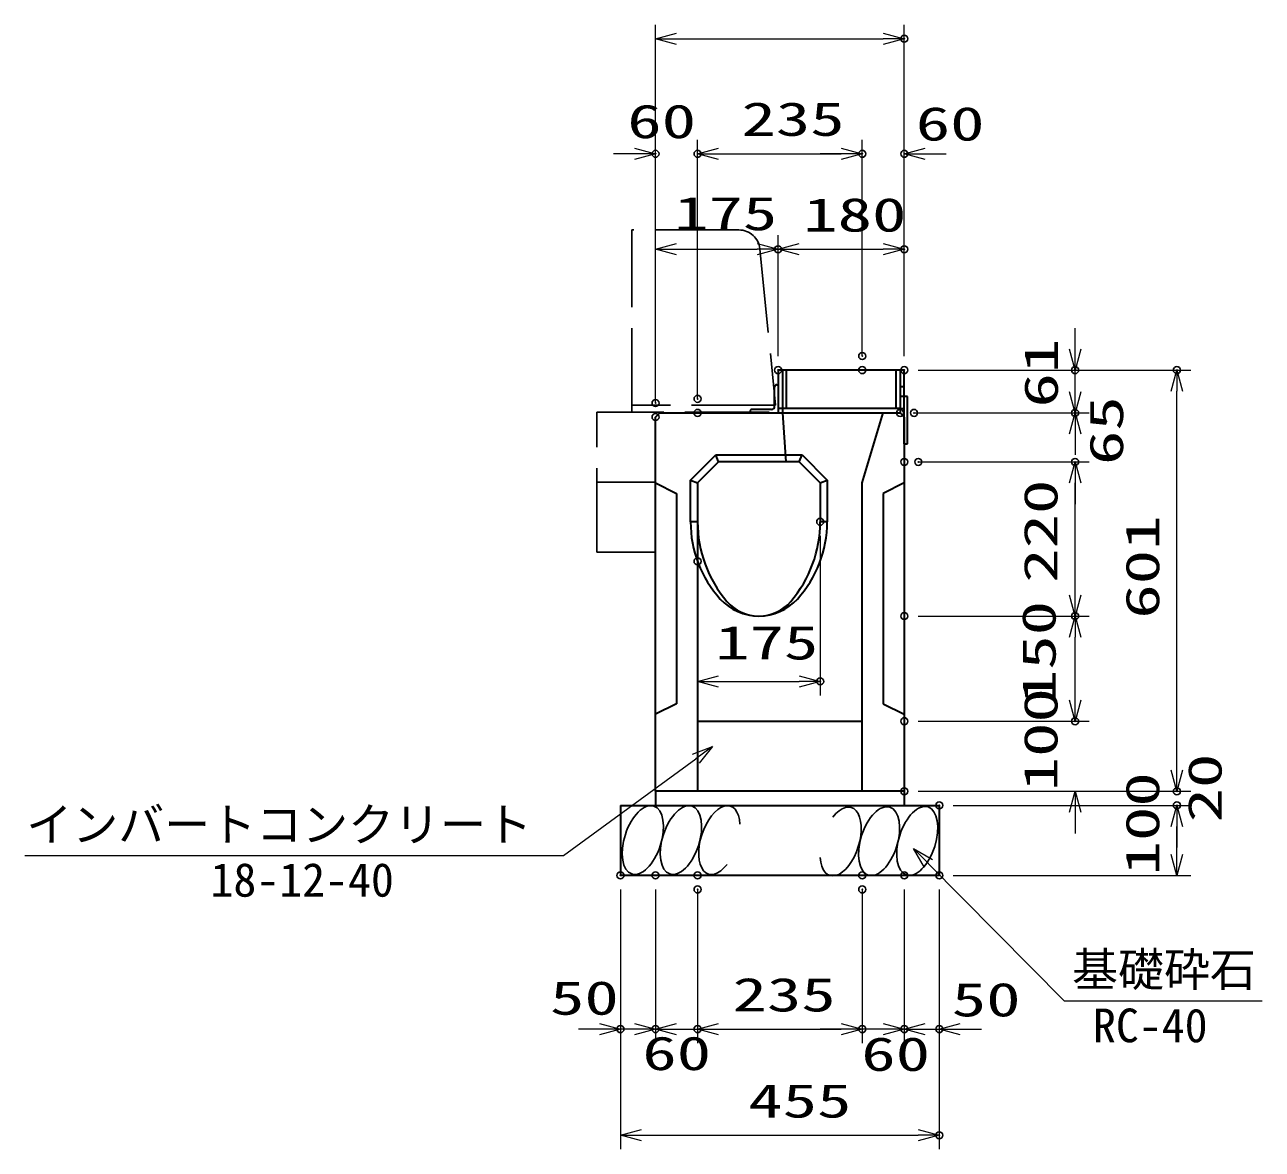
# Model space of a CAD drawing. Units: millimetres on the paper. Extents: x 0 to 841, y 0 to 594.
# Drawn here: x 575 to 663.3, y 396.4 to 476.6 of the extents above; entities that cross this region are included whole.
import ezdxf
from ezdxf.enums import TextEntityAlignment as Align

# ---------------------------------------------------------------- set-up
doc = ezdxf.new("R2010")
doc.units = ezdxf.units.MM
doc.header["$PDMODE"] = 32
doc.header["$PDSIZE"] = 0.5
doc.linetypes.add('DASHED', pattern=[7.5, 6, -1.5])
for name, color, linetype, lineweight in [('D-STR-DIM（寸法）', 7, 'Continuous', 13), ('D-STR-HTXT(基礎砕石-旗)', 7, 'Continuous', 13), ('D-STR-HTXT（旗上げ）', 7, 'Continuous', 13), ('D-STR-STRF(グリ)', 7, 'Continuous', 25), ('D-STR-STRF(歩車)', 7, 'DASHED', 25), ('D-STR（構造物）', 1, 'Continuous', 35)]:
    doc.layers.add(name, color=color, linetype=linetype, lineweight=lineweight)
doc.layers.add('Defpoints_8', color=151, linetype='Continuous')
doc.styles.add('ＭＳ ゴシック', font='')
doc.styles.get('ＭＳ ゴシック').set_extended_font_data('MS Gothic')

# ---------------------------------------------------------------- blocks, each defined once
blk = doc.blocks.new('_Open30')
at = {"color": 7, "linetype": 'Continuous', "lineweight": 13}
for p, q in [((-1, 0.2679), (0, 0)), ((0, 0), (-1, -0.2679)), ((0, 0), (-1, 0))]:
    blk.add_line(p, q, dxfattribs=at)

msp = doc.modelspace()

# ---------------------------------------------------------------- linework, layer by layer
at = {"layer": 'D-STR-DIM（寸法）'}
for p, q in [((620.044, 468.389), (620.044, 476.598)), ((637.794, 468.389), (637.794, 476.598)), ((621.544, 475.598), (636.294, 475.598)), ((620.044, 449.607), (620.044, 468.389)), ((623.044, 449.907), (623.044, 468.389)), ((623.044, 450.907), (623.044, 468.389)), ((634.794, 452.957), (634.794, 468.389)), ((634.794, 453.957), (634.794, 468.389)), ((637.794, 452.957), (637.794, 468.389)), ((618.544, 467.389), (617.044, 467.389)), ((624.544, 467.389), (626.044, 467.389)), ((624.544, 467.389), (633.294, 467.389)), ((633.294, 467.389), (631.794, 467.389)), ((639.294, 467.389), (640.794, 467.389)), ((620.044, 450.607), (620.044, 461.579)), ((628.794, 452.957), (628.794, 461.579)), ((628.794, 452.957), (628.794, 461.579)), ((637.794, 452.957), (637.794, 461.579)), ((621.544, 460.579), (627.294, 460.579)), ((630.294, 460.579), (636.294, 460.579)), ((649.986, 453.457), (649.986, 454.957)), ((638.794, 451.957), (650.986, 451.957)), ((649.986, 450.407), (649.986, 451.907)), ((650.986, 451.957), (658.247, 451.957)), ((657.247, 423.404), (657.247, 450.457)), ((638.494, 448.907), (650.986, 448.907)), ((639.494, 448.907), (650.986, 448.907)), ((649.986, 447.407), (649.986, 445.907)), ((638.794, 445.404), (650.986, 445.404)), ((639.794, 445.404), (650.986, 445.404)), ((649.986, 435.906), (649.986, 443.904)), ((649.986, 443.904), (649.986, 442.404)), ((631.794, 440.135), (631.794, 428.745)), ((623.044, 437.314), (623.044, 428.745)), ((638.794, 434.406), (650.986, 434.406)), ((638.794, 434.406), (650.986, 434.406)), ((649.986, 428.406), (649.986, 432.906)), ((624.544, 429.745), (630.294, 429.745)), ((649.986, 428.406), (649.986, 429.906)), ((638.794, 426.906), (650.986, 426.906)), ((638.794, 426.906), (650.986, 426.906)), ((657.247, 423.404), (657.247, 424.904)), ((638.794, 421.906), (650.986, 421.906)), ((638.794, 421.904), (658.247, 421.904)), ((638.794, 421.904), (658.247, 421.904)), ((641.294, 420.904), (658.247, 420.904)), ((641.294, 420.904), (658.247, 420.904)), ((649.986, 420.406), (649.986, 418.906)), ((657.247, 419.404), (657.247, 417.904)), ((657.247, 417.404), (657.247, 419.404)), ((641.294, 415.904), (658.247, 415.904)), ((617.544, 414.904), (617.544, 403.937)), ((620.044, 414.904), (620.044, 403.937)), ((620.044, 414.904), (620.044, 403.937)), ((623.044, 414.904), (623.044, 403.937)), ((634.794, 414.904), (634.794, 403.937)), ((637.794, 414.904), (637.794, 403.937)), ((637.794, 414.904), (637.794, 403.937)), ((640.294, 414.904), (640.294, 403.937)), ((623.044, 413.904), (623.044, 403.937)), ((634.794, 413.904), (634.794, 403.937)), ((616.044, 404.937), (614.544, 404.937)), ((618.544, 404.937), (617.044, 404.937)), ((621.544, 404.937), (623.044, 404.937)), ((624.544, 404.937), (626.044, 404.937)), ((624.544, 404.937), (633.294, 404.937)), ((633.294, 404.937), (631.794, 404.937)), ((636.294, 404.937), (634.794, 404.937)), ((639.294, 404.937), (640.794, 404.937)), ((641.794, 404.937), (643.294, 404.937)), ((617.544, 403.937), (617.544, 396.367)), ((640.294, 403.937), (640.294, 396.367)), ((619.044, 397.367), (638.794, 397.367))]:
    msp.add_line(p, q, dxfattribs=at)
at = {"layer": 'D-STR-HTXT(基礎砕石-旗)'}
msp.add_lwpolyline([(663.338, 406.931), (649.234, 406.931), (639.511, 416.748)], dxfattribs=at)
at = {"layer": 'D-STR-HTXT（旗上げ）'}
msp.add_lwpolyline([(575.036, 417.318), (613.481, 417.318), (622.911, 424.226)], dxfattribs=at)
at = {"layer": 'D-STR-STRF(グリ)'}
for centre, major_axis in [((619.139, 418.428), (0.79, 2.421)), ((621.86, 418.428), (0.79, 2.421)), ((635.998, 418.347), (-0.771, -2.427)), ((638.719, 418.368), (-0.771, -2.427))]:
    msp.add_ellipse(centre, major_axis=major_axis, ratio=0.5139, dxfattribs=at)
for centre, major_axis in [((624.601, 418.428), (0.79, 2.421)), ((633.258, 418.325), (-0.771, -2.427))]:
    msp.add_ellipse(centre, major_axis=major_axis, ratio=0.5139, start_param=5.357556, end_param=10.375065, dxfattribs=at)
at = {"layer": 'D-STR-STRF(歩車)'}
for p, q in [((625.999, 461.957), (618.357, 461.957)), ((618.357, 448.957), (618.357, 461.957)), ((627.492, 460.606), (628.607, 449.457)), ((615.857, 438.957), (615.857, 448.957)), ((628.147, 448.957), (615.857, 448.957)), ((628.607, 449.457), (618.357, 449.457)), ((615.857, 443.957), (620.044, 443.957)), ((615.857, 438.957), (620.044, 438.957))]:
    msp.add_line(p, q, dxfattribs=at)
msp.add_arc((625.999, 460.457), 1.5, 5.71078, 90, dxfattribs=at)
at = {"layer": 'D-STR（構造物）'}
for p, q in [((637.794, 451.957), (628.794, 451.957)), ((628.794, 451.957), (628.794, 448.907)), ((629.094, 451.957), (629.094, 448.907)), ((629.369, 451.957), (629.369, 449.207)), ((637.219, 449.207), (637.219, 451.957)), ((637.494, 451.957), (637.494, 448.907)), ((637.794, 446.707), (637.794, 451.957)), ((628.544, 449.382), (628.544, 450.757)), ((628.694, 450.907), (628.794, 450.907)), ((637.494, 450.782), (637.794, 450.782)), ((637.794, 450.082), (637.494, 450.082)), ((638.019, 450.082), (637.794, 450.082)), ((638.019, 446.707), (638.019, 450.082)), ((620.044, 448.607), (620.344, 448.907)), ((620.044, 421.904), (620.044, 448.607)), ((620.344, 448.907), (637.494, 448.907)), ((626.794, 449.007), (626.794, 448.907)), ((628.319, 449.157), (626.944, 449.157)), ((629.094, 449.207), (628.794, 449.207)), ((637.494, 449.207), (629.094, 449.207)), ((629.094, 448.907), (629.344, 445.404)), ((634.794, 443.904), (636.294, 448.907)), ((637.494, 449.207), (637.794, 449.207)), ((637.494, 448.907), (637.794, 448.607)), ((637.794, 448.607), (637.794, 421.904)), ((637.794, 446.707), (638.019, 446.707)), ((622.544, 444.111), (624.337, 445.904)), ((624.544, 445.404), (623.044, 443.904)), ((624.544, 445.404), (623.044, 443.904)), ((623.044, 443.904), (624.544, 445.404)), ((624.337, 445.904), (630.501, 445.904)), ((624.544, 445.404), (624.337, 445.904)), ((629.344, 445.404), (624.544, 445.404)), ((630.294, 445.404), (624.544, 445.404)), ((630.294, 445.404), (630.501, 445.904)), ((630.294, 445.404), (631.794, 443.904)), ((630.501, 445.904), (632.294, 444.111)), ((620.044, 443.904), (621.544, 443.154)), ((622.544, 441.135), (622.544, 444.111)), ((622.544, 444.111), (623.044, 443.904)), ((623.044, 443.904), (623.044, 421.904)), ((623.044, 443.904), (623.044, 441.135)), ((631.794, 443.904), (632.294, 444.111)), ((631.794, 443.904), (631.794, 441.135)), ((632.294, 444.111), (632.294, 441.135)), ((634.794, 421.904), (634.794, 443.904)), ((637.794, 443.904), (636.294, 443.154)), ((621.544, 443.154), (621.544, 428.154)), ((636.294, 443.154), (636.294, 428.154)), ((623.044, 441.135), (622.544, 441.135)), ((632.294, 441.135), (631.794, 441.135)), ((621.544, 428.154), (620.044, 427.404)), ((636.294, 428.154), (637.794, 427.404)), ((623.044, 426.904), (634.794, 426.904)), ((637.794, 421.904), (620.044, 421.904)), ((620.044, 421.904), (620.044, 420.904)), ((637.794, 421.904), (637.794, 420.904)), ((617.544, 420.904), (617.544, 415.904)), ((617.544, 420.904), (640.294, 420.904)), ((640.294, 420.904), (640.294, 415.904)), ((640.294, 415.904), (617.544, 415.904))]:
    msp.add_line(p, q, dxfattribs=at)
for centre, radius, start, end in [((628.694, 450.757), 0.15, 90, 180), ((626.944, 449.007), 0.15, 90, 180), ((628.319, 449.382), 0.225, 270, 0), ((630.757, 441.135), 8.213, 180, 222.13245), ((631.794, 441.135), 8.75, 180, 220.49858), ((623.044, 441.135), 8.75, 319.54091, 0), ((624.081, 441.135), 8.213, 317.86754, 0), ((627.419, 438.116), 3.712, 222.13245, 270), ((627.419, 437.404), 3, 220.57425, 270), ((627.419, 438.116), 3.712, 270, 317.86754), ((627.419, 437.404), 3, 270, 319.54091)]:
    msp.add_arc(centre, radius, start, end, dxfattribs=at)
at = {"layer": 'Defpoints_8'}
for p in [(637.794, 475.598), (620.044, 467.389), (623.044, 467.389), (634.794, 467.389), (637.794, 467.389), (637.794, 467.389), (628.794, 460.579), (637.794, 460.579), (634.794, 452.957), (628.794, 451.957), (628.794, 451.957), (634.794, 451.957), (637.794, 451.957), (637.794, 451.957), (637.794, 451.957), (649.986, 451.957), (649.986, 451.957), (657.247, 451.957), (620.044, 449.607), (623.044, 449.907), (620.044, 448.607), (623.044, 448.907), (637.494, 448.907), (638.494, 448.907), (649.986, 448.907), (637.794, 445.404), (638.794, 445.404), (649.986, 445.404), (631.794, 441.135), (623.044, 438.314), (637.794, 434.406), (637.794, 434.406), (649.986, 434.406), (631.794, 429.745), (637.794, 426.906), (637.794, 426.906), (649.986, 426.906), (637.794, 421.906), (637.794, 421.904), (637.794, 421.904), (657.247, 421.904), (640.294, 420.904), (640.294, 420.904), (657.247, 420.904), (617.544, 415.904), (620.044, 415.904), (620.044, 415.904), (623.044, 415.904), (634.794, 415.904), (637.794, 415.904), (637.794, 415.904), (640.294, 415.904), (640.294, 415.904), (623.044, 414.904), (634.794, 414.904), (617.544, 404.937), (620.044, 404.937), (623.044, 404.937), (634.794, 404.937), (637.794, 404.937), (640.294, 404.937), (640.294, 404.937), (640.294, 397.367)]:
    msp.add_point(p, dxfattribs=at)

# ---------------------------------------------------------------- block references
at = {"layer": 'D-STR-DIM（寸法）', "xscale": 1.5, "yscale": 1.5}
for p, rotation in [((620.044, 475.598), 180), ((623.044, 467.389), 180), ((623.044, 467.389), 180), ((637.794, 467.389), 180), ((620.044, 460.579), 180), ((628.794, 460.579), 180), ((649.986, 451.957), 270), ((657.247, 451.957), 90), ((649.986, 448.907), 270), ((649.986, 448.907), 90), ((649.986, 445.404), 90), ((649.986, 445.404), 90), ((649.986, 434.406), 270), ((649.986, 434.406), 90), ((623.044, 429.745), 180), ((649.986, 426.906), 270), ((649.986, 426.906), 270), ((657.247, 421.904), 270), ((657.247, 421.904), 270), ((649.986, 421.906), 90), ((657.247, 420.904), 90), ((657.247, 420.904), 90), ((657.247, 415.904), 270), ((620.044, 404.937), 180), ((623.044, 404.937), 180), ((623.044, 404.937), 180), ((637.794, 404.937), 180), ((640.294, 404.937), 180), ((617.544, 397.367), 180)]:
    msp.add_blockref('_Open30', p, dxfattribs=dict(at, rotation=rotation))
for p in [(637.794, 475.598), (620.044, 467.389), (634.794, 467.389), (634.794, 467.389), (628.794, 460.579), (637.794, 460.579), (631.794, 429.745), (617.544, 404.937), (620.044, 404.937), (634.794, 404.937), (634.794, 404.937), (637.794, 404.937), (640.294, 397.367)]:
    msp.add_blockref('_Open30', p, dxfattribs=at)
at = {"layer": 'D-STR-HTXT(基礎砕石-旗)', "xscale": 1.5, "yscale": 1.5, "rotation": 134.72505}
msp.add_blockref('_Open30', (638.456, 417.814), dxfattribs=at)
at = {"layer": 'D-STR-HTXT（旗上げ）', "xscale": 1.5, "yscale": 1.5, "rotation": 36.22839}
msp.add_blockref('_Open30', (624.121, 425.113), dxfattribs=at)

# ---------------------------------------------------------------- texts
at = {"layer": 'D-STR-DIM（寸法）', "style": 'ＭＳ ゴシック', "width": 1.5}
for s, p in [('60', (618.03, 467.783)), ('235', (626.177, 467.949)), ('60', (638.614, 467.612)), ('175', (621.372, 461.214)), ('180', (630.586, 461.117)), ('175', (624.303, 430.589)), ('50', (612.518, 405.243)), ('235', (625.539, 405.475)), ('50', (641.186, 405.124)), ('60', (619.104, 401.293)), ('60', (634.727, 401.237)), ('455', (626.664, 397.904))]:
    msp.add_text(s, height=2.405, dxfattribs=at).set_placement(p, align=Align.BOTTOM_LEFT)
for s, p in [('61', (649.476, 449.287)), ('65', (654.132, 445.185)), ('220', (649.449, 436.78)), ('601', (656.709, 434.222)), ('150', (649.319, 428.129)), ('100', (649.449, 421.906)), ('20', (661.161, 419.686)), ('100', (656.709, 415.904))]:
    msp.add_text(s, height=2.405, rotation=90, dxfattribs=at).set_placement(p, align=Align.BOTTOM_LEFT)
at = {"layer": 'D-STR-HTXT(基礎砕石-旗)', "style": 'ＭＳ ゴシック'}
for s, p in [('基礎砕石', (649.77, 407.266)), ('RC-40', (651.258, 403.28))]:
    msp.add_text(s, height=2.405, dxfattribs=at).set_placement(p, align=Align.BOTTOM_LEFT)
at = {"layer": 'D-STR-HTXT（旗上げ）', "style": 'ＭＳ ゴシック'}
for s, p in [('インバートコンクリート', (575.144, 417.614)), ('18-12-40', (588.287, 413.667))]:
    msp.add_text(s, height=2.405, dxfattribs=at).set_placement(p, align=Align.BOTTOM_LEFT)

doc.saveas('drawing.dxf')
